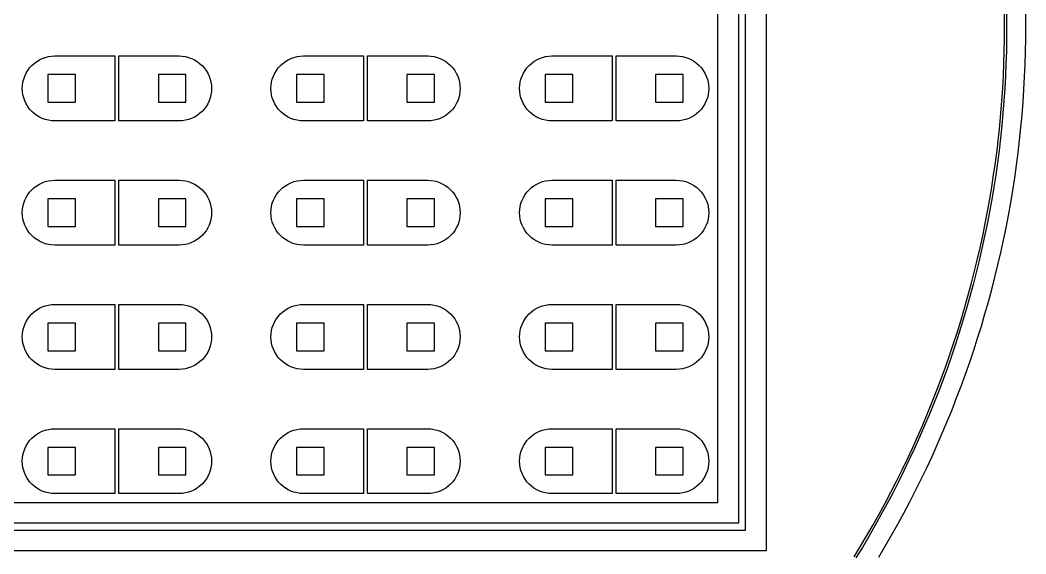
# Model space of a CAD drawing. Extents: x -16 to 132, y -40 to 113.
# Drawn here: x 57.3 to 131.7, y -2.3 to 37.3 of the extents above; entities that cross this region are included whole.
import ezdxf

# ---------------------------------------------------------------- set-up
doc = ezdxf.new("R2010")
doc.units = 0

msp = doc.modelspace()

# ---------------------------------------------------------------- linework, layer by layer
for p, q in [((112.486, 75.6724), (112.486, -2.0452)), ((110.952, -0.51129), (110.952, 74.1385)), ((110.441, 73.6272), (110.441, 0)), ((108.907, 1.53389), (108.907, 72.0933)), ((130.145, 36.8136), (130.14, 37.733)), ((130.29, 37.7349), (130.295, 36.8136)), ((131.72, 36.8136), (131.715, 37.7524)), ((130.14, 35.8942), (130.145, 36.8136)), ((130.295, 36.8136), (130.29, 35.8923)), ((131.715, 35.8748), (131.72, 36.8136)), ((130.123, 34.9749), (130.14, 35.8942)), ((130.29, 35.8923), (130.273, 34.9712)), ((131.697, 34.9362), (131.715, 35.8748)), ((58.487, 34.21), (58.6893, 34.3312)), ((58.6893, 34.3312), (58.9025, 34.4321)), ((58.9025, 34.4321), (59.1245, 34.5115)), ((59.1245, 34.5115), (59.3533, 34.5688)), ((59.3533, 34.5688), (59.5865, 34.6034)), ((59.5865, 34.6034), (59.8221, 34.615)), ((59.8221, 34.615), (64.2704, 34.615)), ((64.2704, 34.615), (64.2704, 29.8088)), ((64.5772, 29.8088), (64.5772, 34.615)), ((64.5772, 34.615), (69.0255, 34.615)), ((69.0255, 34.615), (69.261, 34.6034)), ((69.261, 34.6034), (69.4943, 34.5688)), ((69.4943, 34.5688), (69.7231, 34.5115)), ((69.7231, 34.5115), (69.9451, 34.4321)), ((69.9451, 34.4321), (70.1583, 34.3312)), ((70.1583, 34.3312), (70.3606, 34.21)), ((76.8938, 34.21), (77.0961, 34.3312)), ((77.0961, 34.3312), (77.3093, 34.4321)), ((77.3093, 34.4321), (77.5313, 34.5115)), ((77.5313, 34.5115), (77.7601, 34.5688)), ((77.7601, 34.5688), (77.9934, 34.6034)), ((77.9934, 34.6034), (78.2289, 34.615)), ((78.2289, 34.615), (82.6772, 34.615)), ((82.6772, 34.615), (82.6772, 29.8088)), ((82.984, 29.8088), (82.984, 34.615)), ((82.984, 34.615), (87.4323, 34.615)), ((87.4323, 34.615), (87.6678, 34.6034)), ((87.6678, 34.6034), (87.9011, 34.5688)), ((87.9011, 34.5688), (88.1299, 34.5115)), ((88.1299, 34.5115), (88.3519, 34.4321)), ((88.3519, 34.4321), (88.5651, 34.3312)), ((88.5651, 34.3312), (88.7674, 34.21)), ((95.3006, 34.21), (95.5029, 34.3312)), ((95.5029, 34.3312), (95.7161, 34.4321)), ((95.7161, 34.4321), (95.9381, 34.5115)), ((95.9381, 34.5115), (96.1669, 34.5688)), ((96.1669, 34.5688), (96.4002, 34.6034)), ((96.4002, 34.6034), (96.6357, 34.615)), ((96.6357, 34.615), (101.084, 34.615)), ((101.084, 34.615), (101.084, 29.8088)), ((101.391, 29.8088), (101.391, 34.615)), ((101.391, 34.615), (105.839, 34.615)), ((105.839, 34.615), (106.075, 34.6034)), ((106.075, 34.6034), (106.308, 34.5688)), ((106.308, 34.5688), (106.537, 34.5115)), ((106.537, 34.5115), (106.759, 34.4321)), ((106.759, 34.4321), (106.972, 34.3312)), ((106.972, 34.3312), (107.174, 34.21)), ((130.095, 34.0558), (130.123, 34.9749)), ((130.273, 34.9712), (130.245, 34.0503)), ((131.669, 33.9978), (131.697, 34.9362)), ((57.7027, 33.3447), (57.824, 33.547)), ((57.824, 33.547), (57.9645, 33.7364)), ((57.9645, 33.7364), (58.1228, 33.9111)), ((58.1228, 33.9111), (58.2976, 34.0695)), ((58.2976, 34.0695), (58.487, 34.21)), ((70.3606, 34.21), (70.55, 34.0695)), ((70.55, 34.0695), (70.7247, 33.9111)), ((70.7247, 33.9111), (70.8831, 33.7364)), ((70.8831, 33.7364), (71.0236, 33.547)), ((71.0236, 33.547), (71.1448, 33.3447)), ((76.1095, 33.3447), (76.2308, 33.547)), ((76.2308, 33.547), (76.3713, 33.7364)), ((76.3713, 33.7364), (76.5296, 33.9111)), ((76.5296, 33.9111), (76.7044, 34.0695)), ((76.7044, 34.0695), (76.8938, 34.21)), ((88.7674, 34.21), (88.9568, 34.0695)), ((88.9568, 34.0695), (89.1315, 33.9111)), ((89.1315, 33.9111), (89.2899, 33.7364)), ((89.2899, 33.7364), (89.4304, 33.547)), ((89.4304, 33.547), (89.5516, 33.3447)), ((94.5163, 33.3447), (94.6376, 33.547)), ((94.6376, 33.547), (94.7781, 33.7364)), ((94.7781, 33.7364), (94.9364, 33.9111)), ((94.9364, 33.9111), (95.1112, 34.0695)), ((95.1112, 34.0695), (95.3006, 34.21)), ((107.174, 34.21), (107.364, 34.0695)), ((107.364, 34.0695), (107.538, 33.9111)), ((107.538, 33.9111), (107.697, 33.7364)), ((107.697, 33.7364), (107.837, 33.547)), ((107.837, 33.547), (107.958, 33.3447)), ((130.055, 33.1372), (130.095, 34.0558)), ((130.245, 34.0503), (130.205, 33.1299)), ((131.628, 33.0599), (131.669, 33.9978)), ((57.4652, 32.6807), (57.5225, 32.9095)), ((57.5225, 32.9095), (57.6019, 33.1315)), ((57.6019, 33.1315), (57.7027, 33.3447)), ((61.356, 33.2345), (59.3108, 33.2345)), ((59.3108, 33.2345), (59.3108, 31.1893)), ((61.356, 31.1893), (61.356, 33.2345)), ((69.5368, 33.2345), (67.4916, 33.2345)), ((67.4916, 33.2345), (67.4916, 31.1893)), ((69.5368, 31.1893), (69.5368, 33.2345)), ((71.1448, 33.3447), (71.2457, 33.1315)), ((71.2457, 33.1315), (71.3251, 32.9095)), ((71.3251, 32.9095), (71.3824, 32.6807)), ((75.872, 32.6807), (75.9293, 32.9095)), ((75.9293, 32.9095), (76.0087, 33.1315)), ((76.0087, 33.1315), (76.1095, 33.3447)), ((79.7628, 33.2345), (77.7176, 33.2345)), ((77.7176, 33.2345), (77.7176, 31.1893)), ((79.7628, 31.1893), (79.7628, 33.2345)), ((87.9436, 33.2345), (85.8984, 33.2345)), ((85.8984, 33.2345), (85.8984, 31.1893)), ((87.9436, 31.1893), (87.9436, 33.2345)), ((89.5516, 33.3447), (89.6525, 33.1315)), ((89.6525, 33.1315), (89.7319, 32.9095)), ((89.7319, 32.9095), (89.7892, 32.6807)), ((94.2788, 32.6807), (94.3361, 32.9095)), ((94.3361, 32.9095), (94.4155, 33.1315)), ((94.4155, 33.1315), (94.5163, 33.3447)), ((98.1696, 33.2345), (96.1244, 33.2345)), ((96.1244, 33.2345), (96.1244, 31.1893)), ((98.1696, 31.1893), (98.1696, 33.2345)), ((106.35, 33.2345), (104.305, 33.2345)), ((104.305, 33.2345), (104.305, 31.1893)), ((106.35, 31.1893), (106.35, 33.2345)), ((107.958, 33.3447), (108.059, 33.1315)), ((108.059, 33.1315), (108.139, 32.9095)), ((108.139, 32.9095), (108.196, 32.6807)), ((130.004, 32.2191), (130.055, 33.1372)), ((130.205, 33.1299), (130.154, 32.2099)), ((131.576, 32.1226), (131.628, 33.0599)), ((57.419, 32.2119), (57.4306, 32.4474)), ((57.4306, 31.9763), (57.419, 32.2119)), ((57.4306, 32.4474), (57.4652, 32.6807)), ((71.3824, 32.6807), (71.417, 32.4474)), ((71.417, 32.4474), (71.4286, 32.2119)), ((71.4286, 32.2119), (71.417, 31.9763)), ((75.8258, 32.2119), (75.8374, 32.4474)), ((75.8374, 31.9763), (75.8258, 32.2119)), ((75.8374, 32.4474), (75.872, 32.6807)), ((89.7892, 32.6807), (89.8238, 32.4474)), ((89.8238, 32.4474), (89.8354, 32.2119)), ((89.8354, 32.2119), (89.8238, 31.9763)), ((94.2326, 32.2119), (94.2442, 32.4474)), ((94.2442, 31.9763), (94.2326, 32.2119)), ((94.2442, 32.4474), (94.2788, 32.6807)), ((108.196, 32.6807), (108.231, 32.4474)), ((108.231, 32.4474), (108.242, 32.2119)), ((108.242, 32.2119), (108.231, 31.9763)), ((129.942, 31.3018), (130.004, 32.2191)), ((130.154, 32.2099), (130.092, 31.2907)), ((131.513, 31.1859), (131.576, 32.1226)), ((57.4652, 31.7431), (57.4306, 31.9763)), ((57.5225, 31.5143), (57.4652, 31.7431)), ((57.6019, 31.2923), (57.5225, 31.5143)), ((57.7027, 31.0791), (57.6019, 31.2923)), ((71.2457, 31.2923), (71.1448, 31.0791)), ((71.3251, 31.5143), (71.2457, 31.2923)), ((71.3824, 31.7431), (71.3251, 31.5143)), ((71.417, 31.9763), (71.3824, 31.7431)), ((75.872, 31.7431), (75.8374, 31.9763)), ((75.9293, 31.5143), (75.872, 31.7431)), ((76.0087, 31.2923), (75.9293, 31.5143)), ((76.1095, 31.0791), (76.0087, 31.2923)), ((89.6525, 31.2923), (89.5516, 31.0791)), ((89.7319, 31.5143), (89.6525, 31.2923)), ((89.7892, 31.7431), (89.7319, 31.5143)), ((89.8238, 31.9763), (89.7892, 31.7431)), ((94.2788, 31.7431), (94.2442, 31.9763)), ((94.3361, 31.5143), (94.2788, 31.7431)), ((94.4155, 31.2923), (94.3361, 31.5143)), ((94.5163, 31.0791), (94.4155, 31.2923)), ((108.059, 31.2923), (107.958, 31.0791)), ((108.139, 31.5143), (108.059, 31.2923)), ((108.196, 31.7431), (108.139, 31.5143)), ((108.231, 31.9763), (108.196, 31.7431)), ((129.869, 30.3852), (129.942, 31.3018)), ((130.092, 31.2907), (130.019, 30.3724)), ((57.824, 30.8768), (57.7027, 31.0791)), ((57.9645, 30.6874), (57.824, 30.8768)), ((58.1228, 30.5126), (57.9645, 30.6874)), ((59.3108, 31.1893), (61.356, 31.1893)), ((67.4916, 31.1893), (69.5368, 31.1893)), ((70.8831, 30.6874), (70.7247, 30.5126)), ((71.0236, 30.8768), (70.8831, 30.6874)), ((71.1448, 31.0791), (71.0236, 30.8768)), ((76.2308, 30.8768), (76.1095, 31.0791)), ((76.3713, 30.6874), (76.2308, 30.8768)), ((76.5296, 30.5126), (76.3713, 30.6874)), ((77.7176, 31.1893), (79.7628, 31.1893)), ((85.8984, 31.1893), (87.9436, 31.1893)), ((89.2899, 30.6874), (89.1315, 30.5126)), ((89.4304, 30.8768), (89.2899, 30.6874)), ((89.5516, 31.0791), (89.4304, 30.8768)), ((94.6376, 30.8768), (94.5163, 31.0791)), ((94.7781, 30.6874), (94.6376, 30.8768)), ((94.9364, 30.5126), (94.7781, 30.6874)), ((96.1244, 31.1893), (98.1696, 31.1893)), ((104.305, 31.1893), (106.35, 31.1893)), ((107.697, 30.6874), (107.538, 30.5126)), ((107.837, 30.8768), (107.697, 30.6874)), ((107.958, 31.0791), (107.837, 30.8768)), ((131.438, 30.2501), (131.513, 31.1859)), ((58.2976, 30.3543), (58.1228, 30.5126)), ((58.487, 30.2138), (58.2976, 30.3543)), ((58.6893, 30.0925), (58.487, 30.2138)), ((58.9025, 29.9917), (58.6893, 30.0925)), ((59.1245, 29.9123), (58.9025, 29.9917)), ((59.3533, 29.855), (59.1245, 29.9123)), ((59.5865, 29.8204), (59.3533, 29.855)), ((59.8221, 29.8088), (59.5865, 29.8204)), ((64.2704, 29.8088), (59.8221, 29.8088)), ((69.0255, 29.8088), (64.5772, 29.8088)), ((69.261, 29.8204), (69.0255, 29.8088)), ((69.4943, 29.855), (69.261, 29.8204)), ((69.7231, 29.9123), (69.4943, 29.855)), ((69.9451, 29.9917), (69.7231, 29.9123)), ((70.1583, 30.0925), (69.9451, 29.9917)), ((70.3606, 30.2138), (70.1583, 30.0925)), ((70.55, 30.3543), (70.3606, 30.2138)), ((70.7247, 30.5126), (70.55, 30.3543)), ((76.7044, 30.3543), (76.5296, 30.5126)), ((76.8938, 30.2138), (76.7044, 30.3543)), ((77.0961, 30.0925), (76.8938, 30.2138)), ((77.3093, 29.9917), (77.0961, 30.0925)), ((77.5313, 29.9123), (77.3093, 29.9917)), ((77.7601, 29.855), (77.5313, 29.9123)), ((77.9934, 29.8204), (77.7601, 29.855)), ((78.2289, 29.8088), (77.9934, 29.8204)), ((82.6772, 29.8088), (78.2289, 29.8088)), ((87.4323, 29.8088), (82.984, 29.8088)), ((87.6678, 29.8204), (87.4323, 29.8088)), ((87.9011, 29.855), (87.6678, 29.8204)), ((88.1299, 29.9123), (87.9011, 29.855)), ((88.3519, 29.9917), (88.1299, 29.9123)), ((88.5651, 30.0925), (88.3519, 29.9917)), ((88.7674, 30.2138), (88.5651, 30.0925)), ((88.9568, 30.3543), (88.7674, 30.2138)), ((89.1315, 30.5126), (88.9568, 30.3543)), ((95.1112, 30.3543), (94.9364, 30.5126)), ((95.3006, 30.2138), (95.1112, 30.3543)), ((95.5029, 30.0925), (95.3006, 30.2138)), ((95.7161, 29.9917), (95.5029, 30.0925)), ((95.9381, 29.9123), (95.7161, 29.9917)), ((96.1669, 29.855), (95.9381, 29.9123)), ((96.4002, 29.8204), (96.1669, 29.855)), ((96.6357, 29.8088), (96.4002, 29.8204)), ((101.084, 29.8088), (96.6357, 29.8088)), ((105.839, 29.8088), (101.391, 29.8088)), ((106.075, 29.8204), (105.839, 29.8088)), ((106.308, 29.855), (106.075, 29.8204)), ((106.537, 29.9123), (106.308, 29.855)), ((106.759, 29.9917), (106.537, 29.9123)), ((106.972, 30.0925), (106.759, 29.9917)), ((107.174, 30.2138), (106.972, 30.0925)), ((107.364, 30.3543), (107.174, 30.2138)), ((107.538, 30.5126), (107.364, 30.3543)), ((129.785, 29.4697), (129.869, 30.3852)), ((130.019, 30.3724), (129.934, 29.455)), ((131.352, 29.3153), (131.438, 30.2501)), ((129.689, 28.5552), (129.785, 29.4697)), ((129.934, 29.455), (129.838, 28.5387)), ((131.254, 28.3816), (131.352, 29.3153)), ((129.582, 27.642), (129.689, 28.5552)), ((129.838, 28.5387), (129.731, 27.6236)), ((131.145, 27.4492), (131.254, 28.3816)), ((129.464, 26.7301), (129.582, 27.642)), ((129.731, 27.6236), (129.612, 26.71)), ((131.024, 26.5182), (131.145, 27.4492)), ((129.334, 25.8198), (129.464, 26.7301)), ((129.612, 26.71), (129.483, 25.7978)), ((130.892, 25.5887), (131.024, 26.5182)), ((59.1245, 25.3081), (59.3533, 25.3654)), ((59.3533, 25.3654), (59.5865, 25.4)), ((59.5865, 25.4), (59.8221, 25.4116)), ((59.8221, 25.4116), (64.2704, 25.4116)), ((64.2704, 25.4116), (64.2704, 20.6054)), ((64.5772, 20.6054), (64.5772, 25.4116)), ((64.5772, 25.4116), (69.0255, 25.4116)), ((69.0255, 25.4116), (69.261, 25.4)), ((69.261, 25.4), (69.4943, 25.3654)), ((69.4943, 25.3654), (69.7231, 25.3081)), ((77.5313, 25.3081), (77.7601, 25.3654)), ((77.7601, 25.3654), (77.9934, 25.4)), ((77.9934, 25.4), (78.2289, 25.4116)), ((78.2289, 25.4116), (82.6772, 25.4116)), ((82.6772, 25.4116), (82.6772, 20.6054)), ((82.984, 20.6054), (82.984, 25.4116)), ((82.984, 25.4116), (87.4323, 25.4116)), ((87.4323, 25.4116), (87.6678, 25.4)), ((87.6678, 25.4), (87.9011, 25.3654)), ((87.9011, 25.3654), (88.1299, 25.3081)), ((95.9381, 25.3081), (96.1669, 25.3654)), ((96.1669, 25.3654), (96.4002, 25.4)), ((96.4002, 25.4), (96.6357, 25.4116)), ((96.6357, 25.4116), (101.084, 25.4116)), ((101.084, 25.4116), (101.084, 20.6054)), ((101.391, 20.6054), (101.391, 25.4116)), ((101.391, 25.4116), (105.839, 25.4116)), ((105.839, 25.4116), (106.075, 25.4)), ((106.075, 25.4), (106.308, 25.3654)), ((106.308, 25.3654), (106.537, 25.3081)), ((129.194, 24.9112), (129.334, 25.8198)), ((129.483, 25.7978), (129.342, 24.8873)), ((130.749, 24.661), (130.892, 25.5887)), ((57.9645, 24.533), (58.1228, 24.7077)), ((58.1228, 24.7077), (58.2976, 24.8661)), ((58.2976, 24.8661), (58.487, 25.0066)), ((58.487, 25.0066), (58.6893, 25.1278)), ((58.6893, 25.1278), (58.9025, 25.2287)), ((58.9025, 25.2287), (59.1245, 25.3081)), ((69.7231, 25.3081), (69.9451, 25.2287)), ((69.9451, 25.2287), (70.1583, 25.1278)), ((70.1583, 25.1278), (70.3606, 25.0066)), ((70.3606, 25.0066), (70.55, 24.8661)), ((70.55, 24.8661), (70.7247, 24.7077)), ((70.7247, 24.7077), (70.8831, 24.533)), ((76.3713, 24.533), (76.5296, 24.7077)), ((76.5296, 24.7077), (76.7044, 24.8661)), ((76.7044, 24.8661), (76.8938, 25.0066)), ((76.8938, 25.0066), (77.0961, 25.1278)), ((77.0961, 25.1278), (77.3093, 25.2287)), ((77.3093, 25.2287), (77.5313, 25.3081)), ((88.1299, 25.3081), (88.3519, 25.2287)), ((88.3519, 25.2287), (88.5651, 25.1278)), ((88.5651, 25.1278), (88.7674, 25.0066)), ((88.7674, 25.0066), (88.9568, 24.8661)), ((88.9568, 24.8661), (89.1315, 24.7077)), ((89.1315, 24.7077), (89.2899, 24.533)), ((94.7781, 24.533), (94.9364, 24.7077)), ((94.9364, 24.7077), (95.1112, 24.8661)), ((95.1112, 24.8661), (95.3006, 25.0066)), ((95.3006, 25.0066), (95.5029, 25.1278)), ((95.5029, 25.1278), (95.7161, 25.2287)), ((95.7161, 25.2287), (95.9381, 25.3081)), ((106.537, 25.3081), (106.759, 25.2287)), ((106.759, 25.2287), (106.972, 25.1278)), ((106.972, 25.1278), (107.174, 25.0066)), ((107.174, 25.0066), (107.364, 24.8661)), ((107.364, 24.8661), (107.538, 24.7077)), ((107.538, 24.7077), (107.697, 24.533)), ((129.042, 24.0043), (129.194, 24.9112)), ((129.342, 24.8873), (129.19, 23.9786)), ((130.594, 23.735), (130.749, 24.661)), ((57.5225, 23.7061), (57.6019, 23.9281)), ((57.6019, 23.9281), (57.7027, 24.1413)), ((57.7027, 24.1413), (57.824, 24.3436)), ((57.824, 24.3436), (57.9645, 24.533)), ((61.356, 24.0311), (59.3108, 24.0311)), ((59.3108, 24.0311), (59.3108, 21.9859)), ((61.356, 21.9859), (61.356, 24.0311)), ((69.5368, 24.0311), (67.4916, 24.0311)), ((67.4916, 24.0311), (67.4916, 21.9859)), ((69.5368, 21.9859), (69.5368, 24.0311)), ((70.8831, 24.533), (71.0236, 24.3436)), ((71.0236, 24.3436), (71.1448, 24.1413)), ((71.1448, 24.1413), (71.2457, 23.9281)), ((71.2457, 23.9281), (71.3251, 23.7061)), ((75.9293, 23.7061), (76.0087, 23.9281)), ((76.0087, 23.9281), (76.1095, 24.1413)), ((76.1095, 24.1413), (76.2308, 24.3436)), ((76.2308, 24.3436), (76.3713, 24.533)), ((79.7628, 24.0311), (77.7176, 24.0311)), ((77.7176, 24.0311), (77.7176, 21.9859)), ((79.7628, 21.9859), (79.7628, 24.0311)), ((87.9436, 24.0311), (85.8984, 24.0311)), ((85.8984, 24.0311), (85.8984, 21.9859)), ((87.9436, 21.9859), (87.9436, 24.0311)), ((89.2899, 24.533), (89.4304, 24.3436)), ((89.4304, 24.3436), (89.5516, 24.1413)), ((89.5516, 24.1413), (89.6525, 23.9281)), ((89.6525, 23.9281), (89.7319, 23.7061)), ((94.3361, 23.7061), (94.4155, 23.9281)), ((94.4155, 23.9281), (94.5163, 24.1413)), ((94.5163, 24.1413), (94.6376, 24.3436)), ((94.6376, 24.3436), (94.7781, 24.533)), ((98.1696, 24.0311), (96.1244, 24.0311)), ((96.1244, 24.0311), (96.1244, 21.9859)), ((98.1696, 21.9859), (98.1696, 24.0311)), ((106.35, 24.0311), (104.305, 24.0311)), ((104.305, 24.0311), (104.305, 21.9859)), ((106.35, 21.9859), (106.35, 24.0311)), ((107.697, 24.533), (107.837, 24.3436)), ((107.837, 24.3436), (107.958, 24.1413)), ((107.958, 24.1413), (108.059, 23.9281)), ((108.059, 23.9281), (108.139, 23.7061)), ((128.88, 23.0993), (129.042, 24.0043)), ((129.19, 23.9786), (129.027, 23.0719)), ((57.419, 23.0085), (57.4306, 23.244)), ((57.4306, 23.244), (57.4652, 23.4773)), ((57.4652, 23.4773), (57.5225, 23.7061)), ((71.3251, 23.7061), (71.3824, 23.4773)), ((71.3824, 23.4773), (71.417, 23.244)), ((71.417, 23.244), (71.4286, 23.0085)), ((75.8258, 23.0085), (75.8374, 23.244)), ((75.8374, 23.244), (75.872, 23.4773)), ((75.872, 23.4773), (75.9293, 23.7061)), ((89.7319, 23.7061), (89.7892, 23.4773)), ((89.7892, 23.4773), (89.8238, 23.244)), ((89.8238, 23.244), (89.8354, 23.0085)), ((94.2326, 23.0085), (94.2442, 23.244)), ((94.2442, 23.244), (94.2788, 23.4773)), ((94.2788, 23.4773), (94.3361, 23.7061)), ((108.139, 23.7061), (108.196, 23.4773)), ((108.196, 23.4773), (108.231, 23.244)), ((108.231, 23.244), (108.242, 23.0085)), ((128.706, 22.1965), (128.88, 23.0993)), ((130.428, 22.8111), (130.594, 23.735)), ((57.4306, 22.7729), (57.419, 23.0085)), ((57.4652, 22.5397), (57.4306, 22.7729)), ((57.5225, 22.3109), (57.4652, 22.5397)), ((71.3824, 22.5397), (71.3251, 22.3109)), ((71.417, 22.7729), (71.3824, 22.5397)), ((71.4286, 23.0085), (71.417, 22.7729)), ((75.8374, 22.7729), (75.8258, 23.0085)), ((75.872, 22.5397), (75.8374, 22.7729)), ((75.9293, 22.3109), (75.872, 22.5397)), ((89.7892, 22.5397), (89.7319, 22.3109)), ((89.8238, 22.7729), (89.7892, 22.5397)), ((89.8354, 23.0085), (89.8238, 22.7729)), ((94.2442, 22.7729), (94.2326, 23.0085)), ((94.2788, 22.5397), (94.2442, 22.7729)), ((94.3361, 22.3109), (94.2788, 22.5397)), ((108.196, 22.5397), (108.139, 22.3109)), ((108.231, 22.7729), (108.196, 22.5397)), ((108.242, 23.0085), (108.231, 22.7729)), ((129.027, 23.0719), (128.853, 22.1672)), ((130.25, 21.8892), (130.428, 22.8111)), ((57.6019, 22.0889), (57.5225, 22.3109)), ((57.7027, 21.8757), (57.6019, 22.0889)), ((57.824, 21.6734), (57.7027, 21.8757)), ((57.9645, 21.484), (57.824, 21.6734)), ((59.3108, 21.9859), (61.356, 21.9859)), ((67.4916, 21.9859), (69.5368, 21.9859)), ((71.0236, 21.6734), (70.8831, 21.484)), ((71.1448, 21.8757), (71.0236, 21.6734)), ((71.2457, 22.0889), (71.1448, 21.8757)), ((71.3251, 22.3109), (71.2457, 22.0889)), ((76.0087, 22.0889), (75.9293, 22.3109)), ((76.1095, 21.8757), (76.0087, 22.0889)), ((76.2308, 21.6734), (76.1095, 21.8757)), ((76.3713, 21.484), (76.2308, 21.6734)), ((77.7176, 21.9859), (79.7628, 21.9859)), ((85.8984, 21.9859), (87.9436, 21.9859)), ((89.4304, 21.6734), (89.2899, 21.484)), ((89.5516, 21.8757), (89.4304, 21.6734)), ((89.6525, 22.0889), (89.5516, 21.8757)), ((89.7319, 22.3109), (89.6525, 22.0889)), ((94.4155, 22.0889), (94.3361, 22.3109)), ((94.5163, 21.8757), (94.4155, 22.0889)), ((94.6376, 21.6734), (94.5163, 21.8757)), ((94.7781, 21.484), (94.6376, 21.6734)), ((96.1244, 21.9859), (98.1696, 21.9859)), ((104.305, 21.9859), (106.35, 21.9859)), ((107.837, 21.6734), (107.697, 21.484)), ((107.958, 21.8757), (107.837, 21.6734)), ((108.059, 22.0889), (107.958, 21.8757)), ((108.139, 22.3109), (108.059, 22.0889)), ((128.521, 21.2958), (128.706, 22.1965)), ((128.853, 22.1672), (128.668, 21.2647)), ((130.062, 20.9696), (130.25, 21.8892)), ((58.1228, 21.3092), (57.9645, 21.484)), ((58.2976, 21.1509), (58.1228, 21.3092)), ((58.487, 21.0104), (58.2976, 21.1509)), ((58.6893, 20.8891), (58.487, 21.0104)), ((58.9025, 20.7883), (58.6893, 20.8891)), ((70.1583, 20.8891), (69.9451, 20.7883)), ((70.3606, 21.0104), (70.1583, 20.8891)), ((70.55, 21.1509), (70.3606, 21.0104)), ((70.7247, 21.3092), (70.55, 21.1509)), ((70.8831, 21.484), (70.7247, 21.3092)), ((76.5296, 21.3092), (76.3713, 21.484)), ((76.7044, 21.1509), (76.5296, 21.3092)), ((76.8938, 21.0104), (76.7044, 21.1509)), ((77.0961, 20.8891), (76.8938, 21.0104)), ((77.3093, 20.7883), (77.0961, 20.8891)), ((88.5651, 20.8891), (88.3519, 20.7883)), ((88.7674, 21.0104), (88.5651, 20.8891)), ((88.9568, 21.1509), (88.7674, 21.0104)), ((89.1315, 21.3092), (88.9568, 21.1509)), ((89.2899, 21.484), (89.1315, 21.3092)), ((94.9364, 21.3092), (94.7781, 21.484)), ((95.1112, 21.1509), (94.9364, 21.3092)), ((95.3006, 21.0104), (95.1112, 21.1509)), ((95.5029, 20.8891), (95.3006, 21.0104)), ((95.7161, 20.7883), (95.5029, 20.8891)), ((106.972, 20.8891), (106.759, 20.7883)), ((107.174, 21.0104), (106.972, 20.8891)), ((107.364, 21.1509), (107.174, 21.0104)), ((107.538, 21.3092), (107.364, 21.1509)), ((107.697, 21.484), (107.538, 21.3092)), ((128.325, 20.3974), (128.521, 21.2958)), ((128.668, 21.2647), (128.471, 20.3646)), ((129.862, 20.0524), (130.062, 20.9696)), ((59.1245, 20.7089), (58.9025, 20.7883)), ((59.3533, 20.6516), (59.1245, 20.7089)), ((59.5865, 20.617), (59.3533, 20.6516)), ((59.8221, 20.6054), (59.5865, 20.617)), ((64.2704, 20.6054), (59.8221, 20.6054)), ((69.0255, 20.6054), (64.5772, 20.6054)), ((69.261, 20.617), (69.0255, 20.6054)), ((69.4943, 20.6516), (69.261, 20.617)), ((69.7231, 20.7089), (69.4943, 20.6516)), ((69.9451, 20.7883), (69.7231, 20.7089)), ((77.5313, 20.7089), (77.3093, 20.7883)), ((77.7601, 20.6516), (77.5313, 20.7089)), ((77.9934, 20.617), (77.7601, 20.6516)), ((78.2289, 20.6054), (77.9934, 20.617)), ((82.6772, 20.6054), (78.2289, 20.6054)), ((87.4323, 20.6054), (82.984, 20.6054)), ((87.6678, 20.617), (87.4323, 20.6054)), ((87.9011, 20.6516), (87.6678, 20.617)), ((88.1299, 20.7089), (87.9011, 20.6516)), ((88.3519, 20.7883), (88.1299, 20.7089)), ((95.9381, 20.7089), (95.7161, 20.7883)), ((96.1669, 20.6516), (95.9381, 20.7089)), ((96.4002, 20.617), (96.1669, 20.6516)), ((96.6357, 20.6054), (96.4002, 20.617)), ((101.084, 20.6054), (96.6357, 20.6054)), ((105.839, 20.6054), (101.391, 20.6054)), ((106.075, 20.617), (105.839, 20.6054)), ((106.308, 20.6516), (106.075, 20.617)), ((106.537, 20.7089), (106.308, 20.6516)), ((106.759, 20.7883), (106.537, 20.7089)), ((128.118, 19.5016), (128.325, 20.3974)), ((128.471, 20.3646), (128.264, 19.4669)), ((127.9, 18.6083), (128.118, 19.5016)), ((128.264, 19.4669), (128.045, 18.5719)), ((129.65, 19.1377), (129.862, 20.0524)), ((129.428, 18.2256), (129.65, 19.1377)), ((127.671, 17.7178), (127.9, 18.6083)), ((128.045, 18.5719), (127.816, 17.6796)), ((129.194, 17.3164), (129.428, 18.2256)), ((127.431, 16.8302), (127.671, 17.7178)), ((127.816, 17.6796), (127.576, 16.7901)), ((128.949, 16.4101), (129.194, 17.3164)), ((127.181, 15.9455), (127.431, 16.8302)), ((127.576, 16.7901), (127.325, 15.9037)), ((128.693, 15.5069), (128.949, 16.4101)), ((58.1228, 15.5043), (58.2976, 15.6627)), ((58.2976, 15.6627), (58.487, 15.8032)), ((58.487, 15.8032), (58.6893, 15.9244)), ((58.6893, 15.9244), (58.9025, 16.0253)), ((58.9025, 16.0253), (59.1245, 16.1047)), ((59.1245, 16.1047), (59.3533, 16.162)), ((59.3533, 16.162), (59.5865, 16.1966)), ((59.5865, 16.1966), (59.8221, 16.2082)), ((59.8221, 16.2082), (64.2704, 16.2082)), ((64.2704, 16.2082), (64.2704, 11.402)), ((64.5772, 11.402), (64.5772, 16.2082)), ((64.5772, 16.2082), (69.0255, 16.2082)), ((69.0255, 16.2082), (69.261, 16.1966)), ((69.261, 16.1966), (69.4943, 16.162)), ((69.4943, 16.162), (69.7231, 16.1047)), ((69.7231, 16.1047), (69.9451, 16.0253)), ((69.9451, 16.0253), (70.1583, 15.9244)), ((70.1583, 15.9244), (70.3606, 15.8032)), ((70.3606, 15.8032), (70.55, 15.6627)), ((70.55, 15.6627), (70.7247, 15.5043)), ((76.5296, 15.5043), (76.7044, 15.6627)), ((76.7044, 15.6627), (76.8938, 15.8032)), ((76.8938, 15.8032), (77.0961, 15.9244)), ((77.0961, 15.9244), (77.3093, 16.0253)), ((77.3093, 16.0253), (77.5313, 16.1047)), ((77.5313, 16.1047), (77.7601, 16.162)), ((77.7601, 16.162), (77.9934, 16.1966)), ((77.9934, 16.1966), (78.2289, 16.2082)), ((78.2289, 16.2082), (82.6772, 16.2082)), ((82.6772, 16.2082), (82.6772, 11.402)), ((82.984, 11.402), (82.984, 16.2082)), ((82.984, 16.2082), (87.4323, 16.2082)), ((87.4323, 16.2082), (87.6678, 16.1966)), ((87.6678, 16.1966), (87.9011, 16.162)), ((87.9011, 16.162), (88.1299, 16.1047)), ((88.1299, 16.1047), (88.3519, 16.0253)), ((88.3519, 16.0253), (88.5651, 15.9244)), ((88.5651, 15.9244), (88.7674, 15.8032)), ((88.7674, 15.8032), (88.9568, 15.6627)), ((88.9568, 15.6627), (89.1315, 15.5043)), ((94.9364, 15.5043), (95.1112, 15.6627)), ((95.1112, 15.6627), (95.3006, 15.8032)), ((95.3006, 15.8032), (95.5029, 15.9244)), ((95.5029, 15.9244), (95.7161, 16.0253)), ((95.7161, 16.0253), (95.9381, 16.1047)), ((95.9381, 16.1047), (96.1669, 16.162)), ((96.1669, 16.162), (96.4002, 16.1966)), ((96.4002, 16.1966), (96.6357, 16.2082)), ((96.6357, 16.2082), (101.084, 16.2082)), ((101.084, 16.2082), (101.084, 11.402)), ((101.391, 11.402), (101.391, 16.2082)), ((101.391, 16.2082), (105.839, 16.2082)), ((105.839, 16.2082), (106.075, 16.1966)), ((106.075, 16.1966), (106.308, 16.162)), ((106.308, 16.162), (106.537, 16.1047)), ((106.537, 16.1047), (106.759, 16.0253)), ((106.759, 16.0253), (106.972, 15.9244)), ((106.972, 15.9244), (107.174, 15.8032)), ((107.174, 15.8032), (107.364, 15.6627)), ((107.364, 15.6627), (107.538, 15.5043)), ((126.919, 15.064), (127.181, 15.9455)), ((127.325, 15.9037), (127.063, 15.0205)), ((57.6019, 14.7247), (57.7027, 14.9379)), ((57.7027, 14.9379), (57.824, 15.1402)), ((57.824, 15.1402), (57.9645, 15.3296)), ((57.9645, 15.3296), (58.1228, 15.5043)), ((70.7247, 15.5043), (70.8831, 15.3296)), ((70.8831, 15.3296), (71.0236, 15.1402)), ((71.0236, 15.1402), (71.1448, 14.9379)), ((71.1448, 14.9379), (71.2457, 14.7247)), ((76.0087, 14.7247), (76.1095, 14.9379)), ((76.1095, 14.9379), (76.2308, 15.1402)), ((76.2308, 15.1402), (76.3713, 15.3296)), ((76.3713, 15.3296), (76.5296, 15.5043)), ((89.1315, 15.5043), (89.2899, 15.3296)), ((89.2899, 15.3296), (89.4304, 15.1402)), ((89.4304, 15.1402), (89.5516, 14.9379)), ((89.5516, 14.9379), (89.6525, 14.7247)), ((94.4155, 14.7247), (94.5163, 14.9379)), ((94.5163, 14.9379), (94.6376, 15.1402)), ((94.6376, 15.1402), (94.7781, 15.3296)), ((94.7781, 15.3296), (94.9364, 15.5043)), ((107.538, 15.5043), (107.697, 15.3296)), ((107.697, 15.3296), (107.837, 15.1402)), ((107.837, 15.1402), (107.958, 14.9379)), ((107.958, 14.9379), (108.059, 14.7247)), ((126.647, 14.1858), (126.919, 15.064)), ((127.063, 15.0205), (126.79, 14.1405)), ((128.426, 14.6068), (128.693, 15.5069)), ((57.4306, 14.0406), (57.4652, 14.2739)), ((57.4652, 14.2739), (57.5225, 14.5027)), ((57.5225, 14.5027), (57.6019, 14.7247)), ((61.356, 14.8277), (59.3108, 14.8277)), ((59.3108, 14.8277), (59.3108, 12.7825)), ((61.356, 12.7825), (61.356, 14.8277)), ((69.5368, 14.8277), (67.4916, 14.8277)), ((67.4916, 14.8277), (67.4916, 12.7825)), ((69.5368, 12.7825), (69.5368, 14.8277)), ((71.2457, 14.7247), (71.3251, 14.5027)), ((71.3251, 14.5027), (71.3824, 14.2739)), ((71.3824, 14.2739), (71.417, 14.0406)), ((75.8374, 14.0406), (75.872, 14.2739)), ((75.872, 14.2739), (75.9293, 14.5027)), ((75.9293, 14.5027), (76.0087, 14.7247)), ((79.7628, 14.8277), (77.7176, 14.8277)), ((77.7176, 14.8277), (77.7176, 12.7825)), ((79.7628, 12.7825), (79.7628, 14.8277)), ((87.9436, 14.8277), (85.8984, 14.8277)), ((85.8984, 14.8277), (85.8984, 12.7825)), ((87.9436, 12.7825), (87.9436, 14.8277)), ((89.6525, 14.7247), (89.7319, 14.5027)), ((89.7319, 14.5027), (89.7892, 14.2739)), ((89.7892, 14.2739), (89.8238, 14.0406)), ((94.2442, 14.0406), (94.2788, 14.2739)), ((94.2788, 14.2739), (94.3361, 14.5027)), ((94.3361, 14.5027), (94.4155, 14.7247)), ((98.1696, 14.8277), (96.1244, 14.8277)), ((96.1244, 14.8277), (96.1244, 12.7825)), ((98.1696, 12.7825), (98.1696, 14.8277)), ((106.35, 14.8277), (104.305, 14.8277)), ((104.305, 14.8277), (104.305, 12.7825)), ((106.35, 12.7825), (106.35, 14.8277)), ((108.059, 14.7247), (108.139, 14.5027)), ((108.139, 14.5027), (108.196, 14.2739)), ((108.196, 14.2739), (108.231, 14.0406)), ((126.364, 13.311), (126.647, 14.1858)), ((128.148, 13.7101), (128.426, 14.6068)), ((57.419, 13.8051), (57.4306, 14.0406)), ((57.4306, 13.5695), (57.419, 13.8051)), ((57.4652, 13.3363), (57.4306, 13.5695)), ((71.417, 13.5695), (71.3824, 13.3363)), ((71.417, 14.0406), (71.4286, 13.8051)), ((71.4286, 13.8051), (71.417, 13.5695)), ((75.8258, 13.8051), (75.8374, 14.0406)), ((75.8374, 13.5695), (75.8258, 13.8051)), ((75.872, 13.3363), (75.8374, 13.5695)), ((89.8238, 13.5695), (89.7892, 13.3363)), ((89.8238, 14.0406), (89.8354, 13.8051)), ((89.8354, 13.8051), (89.8238, 13.5695)), ((94.2326, 13.8051), (94.2442, 14.0406)), ((94.2442, 13.5695), (94.2326, 13.8051)), ((94.2788, 13.3363), (94.2442, 13.5695)), ((108.231, 13.5695), (108.196, 13.3363)), ((108.231, 14.0406), (108.242, 13.8051)), ((108.242, 13.8051), (108.231, 13.5695)), ((126.79, 14.1405), (126.506, 13.2639)), ((127.859, 12.817), (128.148, 13.7101)), ((57.5225, 13.1075), (57.4652, 13.3363)), ((57.6019, 12.8855), (57.5225, 13.1075)), ((57.7027, 12.6723), (57.6019, 12.8855)), ((57.824, 12.47), (57.7027, 12.6723)), ((59.3108, 12.7825), (61.356, 12.7825)), ((67.4916, 12.7825), (69.5368, 12.7825)), ((71.1448, 12.6723), (71.0236, 12.47)), ((71.2457, 12.8855), (71.1448, 12.6723)), ((71.3251, 13.1075), (71.2457, 12.8855)), ((71.3824, 13.3363), (71.3251, 13.1075)), ((75.9293, 13.1075), (75.872, 13.3363)), ((76.0087, 12.8855), (75.9293, 13.1075)), ((76.1095, 12.6723), (76.0087, 12.8855)), ((76.2308, 12.47), (76.1095, 12.6723)), ((77.7176, 12.7825), (79.7628, 12.7825)), ((85.8984, 12.7825), (87.9436, 12.7825)), ((89.5516, 12.6723), (89.4304, 12.47)), ((89.6525, 12.8855), (89.5516, 12.6723)), ((89.7319, 13.1075), (89.6525, 12.8855)), ((89.7892, 13.3363), (89.7319, 13.1075)), ((94.3361, 13.1075), (94.2788, 13.3363)), ((94.4155, 12.8855), (94.3361, 13.1075)), ((94.5163, 12.6723), (94.4155, 12.8855)), ((94.6376, 12.47), (94.5163, 12.6723)), ((96.1244, 12.7825), (98.1696, 12.7825)), ((104.305, 12.7825), (106.35, 12.7825)), ((107.958, 12.6723), (107.837, 12.47)), ((108.059, 12.8855), (107.958, 12.6723)), ((108.139, 13.1075), (108.059, 12.8855)), ((108.196, 13.3363), (108.139, 13.1075)), ((126.07, 12.4397), (126.364, 13.311)), ((126.506, 13.2639), (126.212, 12.3909)), ((127.559, 11.9274), (127.859, 12.817)), ((57.9645, 12.2806), (57.824, 12.47)), ((58.1228, 12.1058), (57.9645, 12.2806)), ((58.2976, 11.9475), (58.1228, 12.1058)), ((58.487, 11.807), (58.2976, 11.9475)), ((70.55, 11.9475), (70.3606, 11.807)), ((70.7247, 12.1058), (70.55, 11.9475)), ((70.8831, 12.2806), (70.7247, 12.1058)), ((71.0236, 12.47), (70.8831, 12.2806)), ((76.3713, 12.2806), (76.2308, 12.47)), ((76.5296, 12.1058), (76.3713, 12.2806)), ((76.7044, 11.9475), (76.5296, 12.1058)), ((76.8938, 11.807), (76.7044, 11.9475)), ((88.9568, 11.9475), (88.7674, 11.807)), ((89.1315, 12.1058), (88.9568, 11.9475)), ((89.2899, 12.2806), (89.1315, 12.1058)), ((89.4304, 12.47), (89.2899, 12.2806)), ((94.7781, 12.2806), (94.6376, 12.47)), ((94.9364, 12.1058), (94.7781, 12.2806)), ((95.1112, 11.9475), (94.9364, 12.1058)), ((95.3006, 11.807), (95.1112, 11.9475)), ((107.364, 11.9475), (107.174, 11.807)), ((107.538, 12.1058), (107.364, 11.9475)), ((107.697, 12.2806), (107.538, 12.1058)), ((107.837, 12.47), (107.697, 12.2806)), ((125.766, 11.5721), (126.07, 12.4397)), ((126.212, 12.3909), (125.907, 11.5216)), ((127.249, 11.0415), (127.559, 11.9274)), ((58.6893, 11.6857), (58.487, 11.807)), ((58.9025, 11.5849), (58.6893, 11.6857)), ((59.1245, 11.5055), (58.9025, 11.5849)), ((59.3533, 11.4482), (59.1245, 11.5055)), ((59.5865, 11.4136), (59.3533, 11.4482)), ((59.8221, 11.402), (59.5865, 11.4136)), ((64.2704, 11.402), (59.8221, 11.402)), ((69.0255, 11.402), (64.5772, 11.402)), ((69.261, 11.4136), (69.0255, 11.402)), ((69.4943, 11.4482), (69.261, 11.4136)), ((69.7231, 11.5055), (69.4943, 11.4482)), ((69.9451, 11.5849), (69.7231, 11.5055)), ((70.1583, 11.6857), (69.9451, 11.5849)), ((70.3606, 11.807), (70.1583, 11.6857)), ((77.0961, 11.6857), (76.8938, 11.807)), ((77.3093, 11.5849), (77.0961, 11.6857)), ((77.5313, 11.5055), (77.3093, 11.5849)), ((77.7601, 11.4482), (77.5313, 11.5055)), ((77.9934, 11.4136), (77.7601, 11.4482)), ((78.2289, 11.402), (77.9934, 11.4136)), ((82.6772, 11.402), (78.2289, 11.402)), ((87.4323, 11.402), (82.984, 11.402)), ((87.6678, 11.4136), (87.4323, 11.402)), ((87.9011, 11.4482), (87.6678, 11.4136)), ((88.1299, 11.5055), (87.9011, 11.4482)), ((88.3519, 11.5849), (88.1299, 11.5055)), ((88.5651, 11.6857), (88.3519, 11.5849)), ((88.7674, 11.807), (88.5651, 11.6857)), ((95.5029, 11.6857), (95.3006, 11.807)), ((95.7161, 11.5849), (95.5029, 11.6857)), ((95.9381, 11.5055), (95.7161, 11.5849)), ((96.1669, 11.4482), (95.9381, 11.5055)), ((96.4002, 11.4136), (96.1669, 11.4482)), ((96.6357, 11.402), (96.4002, 11.4136)), ((101.084, 11.402), (96.6357, 11.402)), ((105.839, 11.402), (101.391, 11.402)), ((106.075, 11.4136), (105.839, 11.402)), ((106.308, 11.4482), (106.075, 11.4136)), ((106.537, 11.5055), (106.308, 11.4482)), ((106.759, 11.5849), (106.537, 11.5055)), ((106.972, 11.6857), (106.759, 11.5849)), ((107.174, 11.807), (106.972, 11.6857)), ((125.451, 10.7083), (125.766, 11.5721)), ((125.907, 11.5216), (125.591, 10.6561)), ((125.125, 9.84846), (125.451, 10.7083)), ((125.591, 10.6561), (125.265, 9.79448)), ((126.927, 10.1596), (127.249, 11.0415)), ((124.789, 8.99266), (125.125, 9.84846)), ((125.265, 9.79448), (124.928, 8.93697)), ((126.594, 9.28163), (126.927, 10.1596)), ((124.442, 8.14105), (124.789, 8.99266)), ((124.928, 8.93697), (124.581, 8.08365)), ((126.251, 8.40784), (126.594, 9.28163)), ((125.897, 7.53833), (126.251, 8.40784)), ((124.085, 7.29375), (124.442, 8.14105)), ((124.581, 8.08365), (124.223, 7.23465)), ((125.533, 6.67322), (125.897, 7.53833)), ((58.487, 6.59981), (58.6893, 6.72104)), ((58.6893, 6.72104), (58.9025, 6.82187)), ((58.9025, 6.82187), (59.1245, 6.90131)), ((59.1245, 6.90131), (59.3533, 6.95862)), ((59.3533, 6.95862), (59.5865, 6.99323)), ((59.5865, 6.99323), (59.8221, 7.00479)), ((59.8221, 7.00479), (64.2704, 7.00479)), ((64.2704, 7.00479), (64.2704, 2.19859)), ((64.5772, 2.19859), (64.5772, 7.00479)), ((64.5772, 7.00479), (69.0255, 7.00479)), ((69.0255, 7.00479), (69.261, 6.99323)), ((69.261, 6.99323), (69.4943, 6.95862)), ((69.4943, 6.95862), (69.7231, 6.90131)), ((69.7231, 6.90131), (69.9451, 6.82187)), ((69.9451, 6.82187), (70.1583, 6.72104)), ((70.1583, 6.72104), (70.3606, 6.59981)), ((76.8938, 6.59981), (77.0961, 6.72104)), ((77.0961, 6.72104), (77.3093, 6.82187)), ((77.3093, 6.82187), (77.5313, 6.90131)), ((77.5313, 6.90131), (77.7601, 6.95862)), ((77.7601, 6.95862), (77.9934, 6.99323)), ((77.9934, 6.99323), (78.2289, 7.00479)), ((78.2289, 7.00479), (82.6772, 7.00479)), ((82.6772, 7.00479), (82.6772, 2.19859)), ((82.984, 2.19859), (82.984, 7.00479)), ((82.984, 7.00479), (87.4323, 7.00479)), ((87.4323, 7.00479), (87.6678, 6.99323)), ((87.6678, 6.99323), (87.9011, 6.95862)), ((87.9011, 6.95862), (88.1299, 6.90131)), ((88.1299, 6.90131), (88.3519, 6.82187)), ((88.3519, 6.82187), (88.5651, 6.72104)), ((88.5651, 6.72104), (88.7674, 6.59981)), ((95.3006, 6.59981), (95.5029, 6.72104)), ((95.5029, 6.72104), (95.7161, 6.82187)), ((95.7161, 6.82187), (95.9381, 6.90131)), ((95.9381, 6.90131), (96.1669, 6.95862)), ((96.1669, 6.95862), (96.4002, 6.99323)), ((96.4002, 6.99323), (96.6357, 7.00479)), ((96.6357, 7.00479), (101.084, 7.00479)), ((101.084, 7.00479), (101.084, 2.19859)), ((101.391, 2.19859), (101.391, 7.00479)), ((101.391, 7.00479), (105.839, 7.00479)), ((105.839, 7.00479), (106.075, 6.99323)), ((106.075, 6.99323), (106.308, 6.95862)), ((106.308, 6.95862), (106.537, 6.90131)), ((106.537, 6.90131), (106.759, 6.82187)), ((106.759, 6.82187), (106.972, 6.72104)), ((106.972, 6.72104), (107.174, 6.59981)), ((123.718, 6.4509), (124.085, 7.29375)), ((124.223, 7.23465), (123.855, 6.39011)), ((57.824, 5.93678), (57.9645, 6.12621)), ((57.9645, 6.12621), (58.1228, 6.30095)), ((58.1228, 6.30095), (58.2976, 6.45932)), ((58.2976, 6.45932), (58.487, 6.59981)), ((70.3606, 6.59981), (70.55, 6.45932)), ((70.55, 6.45932), (70.7247, 6.30095)), ((70.7247, 6.30095), (70.8831, 6.12621)), ((70.8831, 6.12621), (71.0236, 5.93678)), ((76.2308, 5.93678), (76.3713, 6.12621)), ((76.3713, 6.12621), (76.5296, 6.30095)), ((76.5296, 6.30095), (76.7044, 6.45932)), ((76.7044, 6.45932), (76.8938, 6.59981)), ((88.7674, 6.59981), (88.9568, 6.45932)), ((88.9568, 6.45932), (89.1315, 6.30095)), ((89.1315, 6.30095), (89.2899, 6.12621)), ((89.2899, 6.12621), (89.4304, 5.93678)), ((94.6376, 5.93678), (94.7781, 6.12621)), ((94.7781, 6.12621), (94.9364, 6.30095)), ((94.9364, 6.30095), (95.1112, 6.45932)), ((95.1112, 6.45932), (95.3006, 6.59981)), ((107.174, 6.59981), (107.364, 6.45932)), ((107.364, 6.45932), (107.538, 6.30095)), ((107.538, 6.30095), (107.697, 6.12621)), ((107.697, 6.12621), (107.837, 5.93678)), ((123.34, 5.61263), (123.718, 6.4509)), ((123.855, 6.39011), (123.476, 5.55016)), ((125.157, 5.81264), (125.533, 6.67322)), ((57.4652, 5.07051), (57.5225, 5.29927)), ((57.5225, 5.29927), (57.6019, 5.5213)), ((57.6019, 5.5213), (57.7027, 5.7345)), ((57.7027, 5.7345), (57.824, 5.93678)), ((61.356, 5.6243), (59.3108, 5.6243)), ((59.3108, 5.6243), (59.3108, 3.57909)), ((61.356, 3.57909), (61.356, 5.6243)), ((69.5368, 5.6243), (67.4916, 5.6243)), ((67.4916, 5.6243), (67.4916, 3.57909)), ((69.5368, 3.57909), (69.5368, 5.6243)), ((71.0236, 5.93678), (71.1448, 5.7345)), ((71.1448, 5.7345), (71.2457, 5.5213)), ((71.2457, 5.5213), (71.3251, 5.29927)), ((71.3251, 5.29927), (71.3824, 5.07051)), ((75.872, 5.07051), (75.9293, 5.29927)), ((75.9293, 5.29927), (76.0087, 5.5213)), ((76.0087, 5.5213), (76.1095, 5.7345)), ((76.1095, 5.7345), (76.2308, 5.93678)), ((79.7628, 5.6243), (77.7176, 5.6243)), ((77.7176, 5.6243), (77.7176, 3.57909)), ((79.7628, 3.57909), (79.7628, 5.6243)), ((87.9436, 5.6243), (85.8984, 5.6243)), ((85.8984, 5.6243), (85.8984, 3.57909)), ((87.9436, 3.57909), (87.9436, 5.6243)), ((89.4304, 5.93678), (89.5516, 5.7345)), ((89.5516, 5.7345), (89.6525, 5.5213)), ((89.6525, 5.5213), (89.7319, 5.29927)), ((89.7319, 5.29927), (89.7892, 5.07051)), ((94.2788, 5.07051), (94.3361, 5.29927)), ((94.3361, 5.29927), (94.4155, 5.5213)), ((94.4155, 5.5213), (94.5163, 5.7345)), ((94.5163, 5.7345), (94.6376, 5.93678)), ((98.1696, 5.6243), (96.1244, 5.6243)), ((96.1244, 5.6243), (96.1244, 3.57909)), ((98.1696, 3.57909), (98.1696, 5.6243)), ((106.35, 5.6243), (104.305, 5.6243)), ((104.305, 5.6243), (104.305, 3.57909)), ((106.35, 3.57909), (106.35, 5.6243)), ((107.837, 5.93678), (107.958, 5.7345)), ((107.958, 5.7345), (108.059, 5.5213)), ((108.059, 5.5213), (108.139, 5.29927)), ((108.139, 5.29927), (108.196, 5.07051)), ((122.952, 4.77904), (123.34, 5.61263)), ((123.476, 5.55016), (123.087, 4.7149)), ((124.772, 4.95674), (125.157, 5.81264)), ((57.419, 4.6017), (57.4306, 4.83723)), ((57.4306, 4.36615), (57.419, 4.6017)), ((57.4306, 4.83723), (57.4652, 5.07051)), ((71.3824, 5.07051), (71.417, 4.83723)), ((71.417, 4.83723), (71.4286, 4.6017)), ((71.4286, 4.6017), (71.417, 4.36615)), ((75.8258, 4.6017), (75.8374, 4.83723)), ((75.8374, 4.36615), (75.8258, 4.6017)), ((75.8374, 4.83723), (75.872, 5.07051)), ((89.7892, 5.07051), (89.8238, 4.83723)), ((89.8238, 4.83723), (89.8354, 4.6017)), ((89.8354, 4.6017), (89.8238, 4.36615)), ((94.2326, 4.6017), (94.2442, 4.83723)), ((94.2442, 4.36615), (94.2326, 4.6017)), ((94.2442, 4.83723), (94.2788, 5.07051)), ((108.196, 5.07051), (108.231, 4.83723)), ((108.231, 4.83723), (108.242, 4.6017)), ((108.242, 4.6017), (108.231, 4.36615)), ((122.554, 3.95029), (122.952, 4.77904)), ((123.087, 4.7149), (122.688, 3.88449)), ((124.376, 4.10564), (124.772, 4.95674)), ((57.4652, 4.13287), (57.4306, 4.36615)), ((57.5225, 3.90411), (57.4652, 4.13287)), ((57.6019, 3.68208), (57.5225, 3.90411)), ((71.3251, 3.90411), (71.2457, 3.68208)), ((71.3824, 4.13287), (71.3251, 3.90411)), ((71.417, 4.36615), (71.3824, 4.13287)), ((75.872, 4.13287), (75.8374, 4.36615)), ((75.9293, 3.90411), (75.872, 4.13287)), ((76.0087, 3.68208), (75.9293, 3.90411)), ((89.7319, 3.90411), (89.6525, 3.68208)), ((89.7892, 4.13287), (89.7319, 3.90411)), ((89.8238, 4.36615), (89.7892, 4.13287)), ((94.2788, 4.13287), (94.2442, 4.36615)), ((94.3361, 3.90411), (94.2788, 4.13287)), ((94.4155, 3.68208), (94.3361, 3.90411)), ((108.139, 3.90411), (108.059, 3.68208)), ((108.196, 4.13287), (108.139, 3.90411)), ((108.231, 4.36615), (108.196, 4.13287)), ((122.145, 3.12648), (122.554, 3.95029)), ((122.688, 3.88449), (122.279, 3.05904)), ((123.969, 3.25946), (124.376, 4.10564)), ((57.7027, 3.46889), (57.6019, 3.68208)), ((57.824, 3.2666), (57.7027, 3.46889)), ((57.9645, 3.07718), (57.824, 3.2666)), ((58.1228, 2.90244), (57.9645, 3.07718)), ((59.3108, 3.57909), (61.356, 3.57909)), ((67.4916, 3.57909), (69.5368, 3.57909)), ((70.8831, 3.07718), (70.7247, 2.90244)), ((71.0236, 3.2666), (70.8831, 3.07718)), ((71.1448, 3.46889), (71.0236, 3.2666)), ((71.2457, 3.68208), (71.1448, 3.46889)), ((76.1095, 3.46889), (76.0087, 3.68208)), ((76.2308, 3.2666), (76.1095, 3.46889)), ((76.3713, 3.07718), (76.2308, 3.2666)), ((76.5296, 2.90244), (76.3713, 3.07718)), ((77.7176, 3.57909), (79.7628, 3.57909)), ((85.8984, 3.57909), (87.9436, 3.57909)), ((89.2899, 3.07718), (89.1315, 2.90244)), ((89.4304, 3.2666), (89.2899, 3.07718)), ((89.5516, 3.46889), (89.4304, 3.2666)), ((89.6525, 3.68208), (89.5516, 3.46889)), ((94.5163, 3.46889), (94.4155, 3.68208)), ((94.6376, 3.2666), (94.5163, 3.46889)), ((94.7781, 3.07718), (94.6376, 3.2666)), ((94.9364, 2.90244), (94.7781, 3.07718)), ((96.1244, 3.57909), (98.1696, 3.57909)), ((104.305, 3.57909), (106.35, 3.57909)), ((107.697, 3.07718), (107.538, 2.90244)), ((107.837, 3.2666), (107.697, 3.07718)), ((107.958, 3.46889), (107.837, 3.2666)), ((108.059, 3.68208), (107.958, 3.46889)), ((121.727, 2.30774), (122.145, 3.12648)), ((122.279, 3.05904), (121.86, 2.23866)), ((123.552, 2.41833), (123.969, 3.25946)), ((58.2976, 2.74406), (58.1228, 2.90244)), ((58.487, 2.60358), (58.2976, 2.74406)), ((58.6893, 2.48235), (58.487, 2.60358)), ((58.9025, 2.38152), (58.6893, 2.48235)), ((59.1245, 2.30208), (58.9025, 2.38152)), ((59.3533, 2.24477), (59.1245, 2.30208)), ((59.5865, 2.21016), (59.3533, 2.24477)), ((69.4943, 2.24477), (69.261, 2.21016)), ((69.7231, 2.30208), (69.4943, 2.24477)), ((69.9451, 2.38152), (69.7231, 2.30208)), ((70.1583, 2.48235), (69.9451, 2.38152)), ((70.3606, 2.60358), (70.1583, 2.48235)), ((70.55, 2.74406), (70.3606, 2.60358)), ((70.7247, 2.90244), (70.55, 2.74406)), ((76.7044, 2.74406), (76.5296, 2.90244)), ((76.8938, 2.60358), (76.7044, 2.74406)), ((77.0961, 2.48235), (76.8938, 2.60358)), ((77.3093, 2.38152), (77.0961, 2.48235)), ((77.5313, 2.30208), (77.3093, 2.38152)), ((77.7601, 2.24477), (77.5313, 2.30208)), ((77.9934, 2.21016), (77.7601, 2.24477)), ((87.9011, 2.24477), (87.6678, 2.21016)), ((88.1299, 2.30208), (87.9011, 2.24477)), ((88.3519, 2.38152), (88.1299, 2.30208)), ((88.5651, 2.48235), (88.3519, 2.38152)), ((88.7674, 2.60358), (88.5651, 2.48235)), ((88.9568, 2.74406), (88.7674, 2.60358)), ((89.1315, 2.90244), (88.9568, 2.74406)), ((95.1112, 2.74406), (94.9364, 2.90244)), ((95.3006, 2.60358), (95.1112, 2.74406)), ((95.5029, 2.48235), (95.3006, 2.60358)), ((95.7161, 2.38152), (95.5029, 2.48235)), ((95.9381, 2.30208), (95.7161, 2.38152)), ((96.1669, 2.24477), (95.9381, 2.30208)), ((96.4002, 2.21016), (96.1669, 2.24477)), ((106.308, 2.24477), (106.075, 2.21016)), ((106.537, 2.30208), (106.308, 2.24477)), ((106.759, 2.38152), (106.537, 2.30208)), ((106.972, 2.48235), (106.759, 2.38152)), ((107.174, 2.60358), (106.972, 2.48235)), ((107.364, 2.74406), (107.174, 2.60358)), ((107.538, 2.90244), (107.364, 2.74406)), ((121.298, 1.4942), (121.727, 2.30774)), ((121.86, 2.23866), (121.431, 1.42349)), ((123.125, 1.5824), (123.552, 2.41833)), ((1.53389, 1.53389), (108.907, 1.53389)), ((59.8221, 2.19859), (59.5865, 2.21016)), ((64.2704, 2.19859), (59.8221, 2.19859)), ((69.0255, 2.19859), (64.5772, 2.19859)), ((69.261, 2.21016), (69.0255, 2.19859)), ((78.2289, 2.19859), (77.9934, 2.21016)), ((82.6772, 2.19859), (78.2289, 2.19859)), ((87.4323, 2.19859), (82.984, 2.19859)), ((87.6678, 2.21016), (87.4323, 2.19859)), ((96.6357, 2.19859), (96.4002, 2.21016)), ((101.084, 2.19859), (96.6357, 2.19859)), ((105.839, 2.19859), (101.391, 2.19859)), ((106.075, 2.21016), (105.839, 2.19859)), ((120.86, 0.68599), (121.298, 1.4942)), ((122.687, 0.75175), (123.125, 1.5824)), ((121.431, 1.42349), (120.991, 0.61366)), ((122.24, -0.07344), (122.687, 0.75175)), ((110.441, 0), (0, 0)), ((120.412, -0.11678), (120.86, 0.68599)), ((120.991, 0.61366), (120.542, -0.19072)), ((-0.51129, -0.51129), (110.952, -0.51129)), ((119.954, -0.91399), (120.412, -0.11678)), ((120.542, -0.19072), (120.083, -0.98952)), ((121.782, -0.8931), (122.24, -0.07344)), ((119.486, -1.70554), (119.954, -0.91399)), ((120.083, -0.98952), (119.614, -1.78264)), ((121.314, -1.70706), (121.782, -0.8931)), ((112.486, -2.0452), (-2.0452, -2.0452)), ((119.008, -2.49126), (119.486, -1.70554)), ((119.614, -1.78264), (119.136, -2.56995)), ((120.837, -2.51524), (121.314, -1.70706))]:
    msp.add_line(p, q)

doc.saveas('drawing.dxf')
